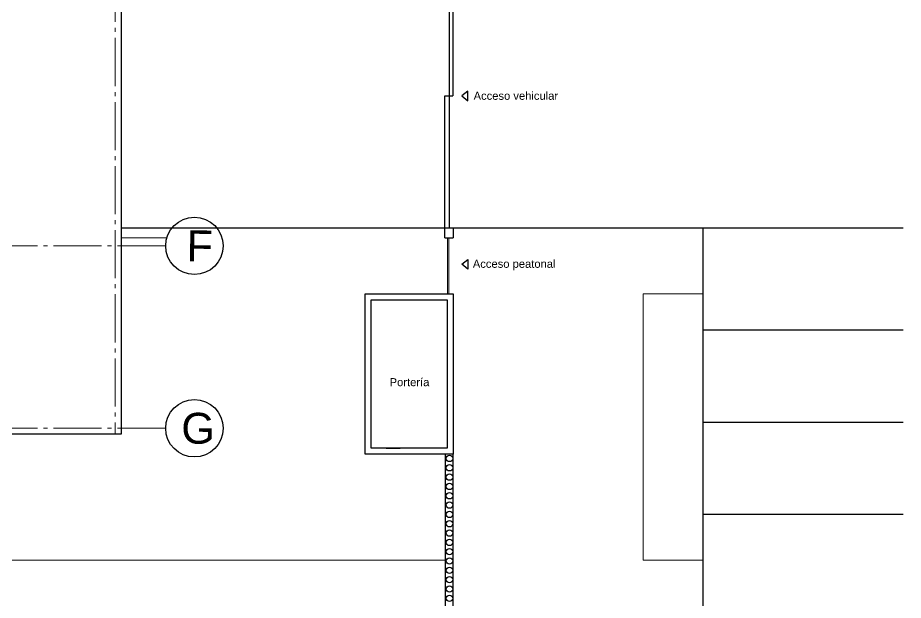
# Model space of a CAD drawing. Header units: metres. Extents: x 0 to 570, y -16 to 122.
# Drawn here: x 546.37 to 568.49, y 36.04 to 50.58 of the extents above; entities that cross this region are included whole.
import ezdxf

# ---------------------------------------------------------------- set-up
doc = ezdxf.new("R2010")
doc.units = ezdxf.units.M
doc.linetypes.add('ACAD_ISO04W100', pattern=[30, 24, -3, 0, -3])
for name, color, linetype in [('ARQ- COLUMNAS', 7, 'Continuous'), ('ARQ-MOBILIARIO URBANO', 252, 'Continuous'), ('ARQ-MUEBLES FIJOS', 252, 'Continuous'), ('ARQ-MUROS BAJOS', 252, 'Continuous'), ('ARQ-MUROS MAMPOSTERIA', 7, 'Continuous'), ('ARQ-PUERTAS', 252, 'Continuous'), ('ARQ-SUELO', 252, 'Continuous'), ('ARQ-TECHOS', 252, 'Continuous'), ('ARQ-TEXTO', 7, 'Continuous'), ('estructura ejes', 7, 'ACAD_ISO04W100')]:
    doc.layers.add(name, color=color, linetype=linetype)
for name, color, linetype, lineweight in [('ARQ-ZONAS VERDES', 82, 'Continuous', 13), ('ejes estructurales', 252, 'ACAD_ISO04W100', 18), ('SEGUNDO PLANO', 252, 'Continuous', 9)]:
    doc.layers.add(name, color=color, linetype=linetype, lineweight=lineweight)
doc.styles.get("Standard").update_dxf_attribs({"font": 'arial.ttf'})

# ---------------------------------------------------------------- blocks, each defined once
blk = doc.blocks.new('reja')
at = {"layer": 'ARQ-MOBILIARIO URBANO'}
for points in [[(87.754, 192.741), (132.442, 192.741), (132.442, 222.043)], [(87.946, 198.441), (87.946, 192.941), (132.242, 192.941), (132.251, 222.043)]]:
    blk.add_lwpolyline(points, dxfattribs=at)
for centre in [(132.353, 221.933), (132.353, 221.7), (132.353, 221.467), (132.353, 221.234), (132.353, 221.001), (132.353, 220.769), (132.353, 220.536), (132.353, 220.303), (132.353, 220.07), (132.353, 219.837), (132.353, 219.605), (132.353, 219.372), (132.353, 219.139), (132.353, 218.906), (132.353, 218.674), (132.353, 218.441)]:
    blk.add_circle(centre, 0.08, dxfattribs=at)

msp = doc.modelspace()

# ---------------------------------------------------------------- linework, layer by layer
at = {"layer": 'ARQ- COLUMNAS'}
for p, q in [((557.038, 45.338), (557.244, 45.338)), ((557.038, 45.089), (557.038, 45.338)), ((557.244, 45.338), (557.244, 45.089)), ((557.038, 45.089), (557.244, 45.089))]:
    msp.add_line(p, q, dxfattribs=at)
at = {"layer": 'ARQ-MUEBLES FIJOS'}
msp.add_line((555.57, 39.841), (555.919, 39.841), dxfattribs=at)
at = {"layer": 'ARQ-MUROS BAJOS'}
msp.add_lwpolyline([(512.856, 72.788), (548.948, 72.788), (548.948, 40.188), (512.856, 40.188)], dxfattribs=at)
at = {"layer": 'ARQ-PUERTAS'}
for p, q in [((557.143, 51.989), (557.143, 45.338)), ((557.238, 51.989), (557.238, 48.629)), ((557.038, 45.337), (557.038, 48.629)), ((557.038, 48.629), (557.238, 48.629))]:
    msp.add_line(p, q, dxfattribs=at)
at = {"layer": 'ARQ-SUELO'}
for points in [[(548.948, 45.336), (568.493, 45.338)], [(563.493, 12.789), (563.493, 45.337)], [(563.493, 42.789), (568.493, 42.789)], [(563.493, 40.489), (568.493, 40.489)], [(563.493, 38.189), (568.493, 38.189)]]:
    msp.add_lwpolyline(points, dxfattribs=at)
at = {"layer": 'ARQ-TECHOS'}
msp.add_lwpolyline([(555.05, 43.691), (557.244, 43.691), (557.244, 39.691), (555.05, 39.691), (555.05, 43.691)], dxfattribs=at)
msp.add_lwpolyline([(555.2, 43.541), (557.094, 43.541), (557.094, 39.841), (555.2, 39.841)], close=True, dxfattribs=at)
at = {"layer": 'ARQ-TEXTO'}
for p, q in [((557.467, 44.429), (557.611, 44.549)), ((557.611, 44.549), (557.611, 44.309)), ((557.611, 44.309), (557.467, 44.429))]:
    msp.add_line(p, q, dxfattribs=at)
msp.add_lwpolyline([(557.467, 48.629), (557.611, 48.509), (557.611, 48.749)], close=True, dxfattribs=at)
at = {"layer": 'ARQ-ZONAS VERDES'}
for points in [[(550.092, 45.088), (548.948, 45.088)], [(561.993, 43.691), (561.993, 37.039), (563.493, 37.039), (563.493, 43.691), (561.993, 43.691)], [(512.906, 37.039), (557.053, 37.039)]]:
    msp.add_lwpolyline(points, dxfattribs=at)
at = {"layer": 'ejes estructurales', "color": 252, "linetype": 'Continuous', "lineweight": 25}
for centre in [(550.781, 44.888), (550.781, 40.334)]:
    msp.add_circle(centre, 0.717, dxfattribs=at)
at = {"layer": 'estructura ejes', "color": 252, "lineweight": 20, "ltscale": 0.05}
for p, q in [((548.798, 77.278), (548.798, 40.188)), ((550.063, 44.888), (483.848, 44.888)), ((550.063, 40.334), (483.848, 40.334))]:
    msp.add_line(p, q, dxfattribs=at)
at = {"layer": 'SEGUNDO PLANO'}
for p, q in [((557.143, 45.338), (557.143, 45.337)), ((557.105, 45.089), (557.105, 43.691)), ((557.141, 45.089), (557.141, 43.691))]:
    msp.add_line(p, q, dxfattribs=at)

# ---------------------------------------------------------------- block references
at = {"layer": 'ARQ-MUROS MAMPOSTERIA'}
msp.add_blockref('reja', (424.803, -182.352), dxfattribs=at)

# ---------------------------------------------------------------- texts
at = {"layer": 'ARQ-TEXTO'}
msp.add_text('Acceso peatonal', height=0.2, dxfattribs=at).set_placement((557.738, 44.34))
at = {"layer": 'ARQ-TEXTO', "char_height": 0.2, "attachment_point": 3}
for s, insert in [('Acceso vehicular', (559.869, 48.734)), ('Portería', (556.653, 41.585))]:
    msp.add_mtext_dynamic_manual_height_columns(s, width=2.80317, gutter_width=12.5, heights=[0], dxfattribs=dict(at, insert=insert))
at = {"layer": 'ejes estructurales', "color": 252, "char_height": 0.771, "attachment_point": 1, "rotation": 359.3502}
for s, insert in [('F', (550.591, 45.277)), ('G', (550.459, 40.724))]:
    msp.add_mtext_dynamic_manual_height_columns(s, width=1.6573, gutter_width=124.494, heights=[0], dxfattribs=dict(at, insert=insert))

doc.saveas('drawing.dxf')
